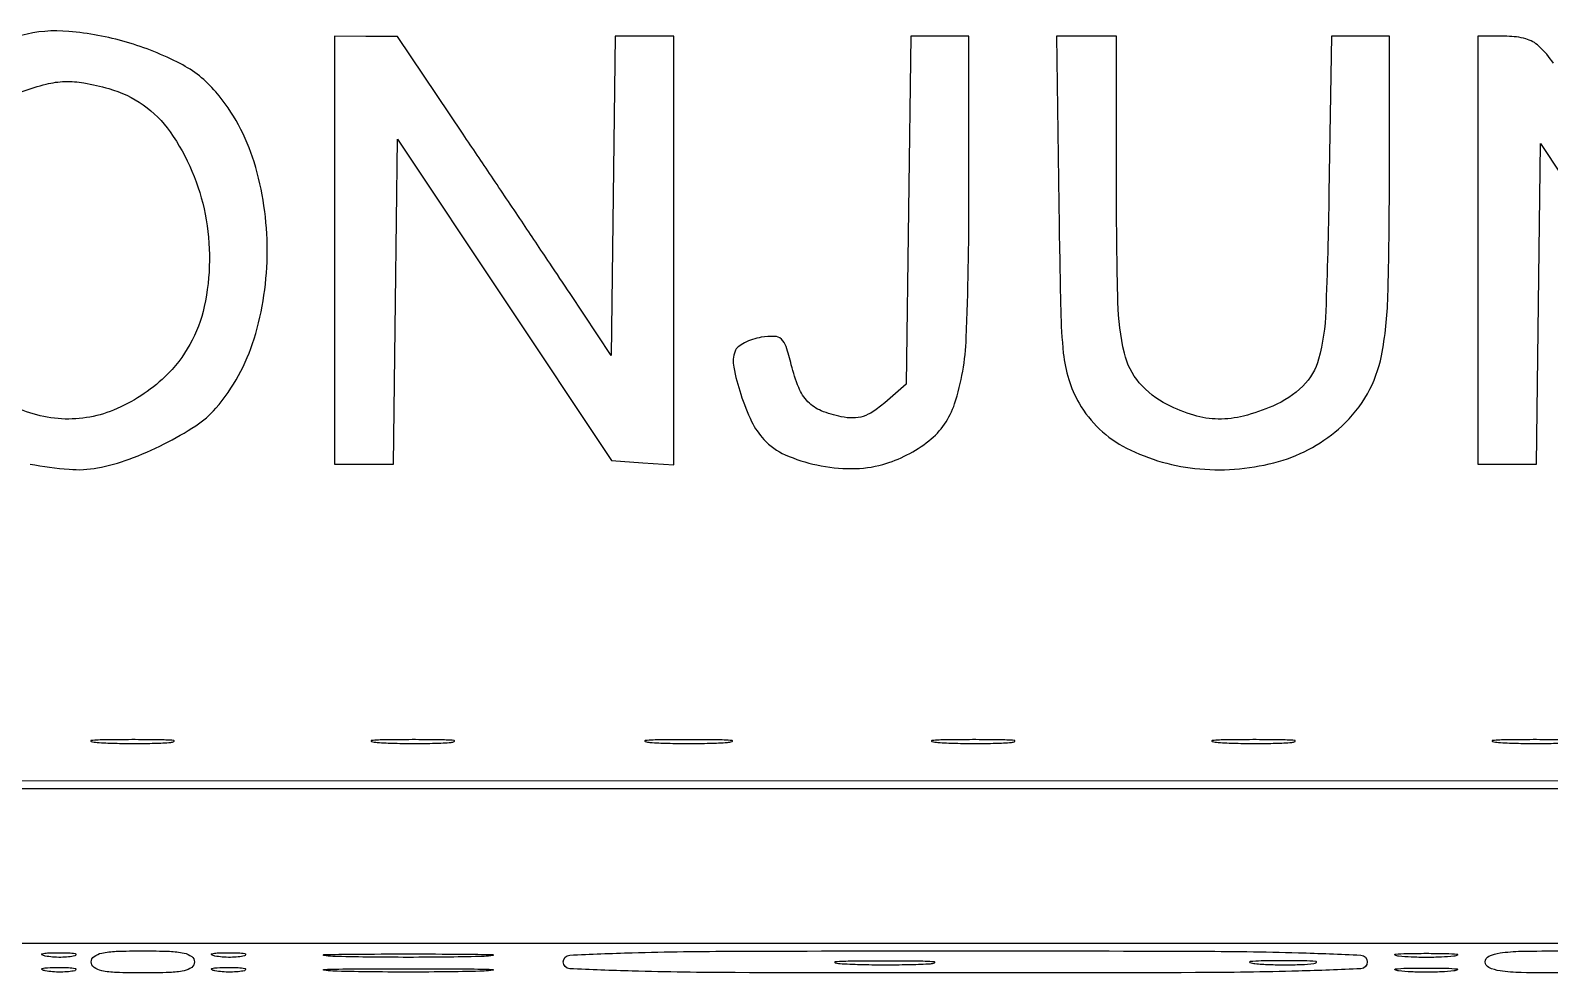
# Model space of a CAD drawing. Extents: x 23 to 255, y 40 to 184.
# Drawn here: x 121.21 to 138.64, y 173.39 to 184.24 of the extents above; entities that cross this region are included whole.
import ezdxf

# ---------------------------------------------------------------- set-up
doc = ezdxf.new("R2010")
doc.units = 0
doc.header["$MEASUREMENT"] = 0

msp = doc.modelspace()

# ---------------------------------------------------------------- linework, layer by layer
for points in [[(207.919475, 175.632891, 0.000007), (191.762556, 175.634099, 0.00002), (173.0434, 175.634494, 0.000013), (151.49745, 175.633531), (95.9364, 175.6296)], [(121.207487, 179.267665, 0.025375), (121.655677, 179.20751, 0.065712), (121.980697, 179.223303, 0.043991), (122.343641, 179.322858, 0.028046), (122.745076, 179.498154, 0.028119), (123.106668, 179.707121, 0.069085), (123.337267, 179.908636, 0.105109), (123.776865, 180.70345, 0.074074), (123.927802, 181.71668, 0.073853), (123.776847, 182.733097, 0.103054), (123.337267, 183.537247, 0.097449), (122.928752, 183.861474, 0.048657), (122.313206, 184.106864, 0.048391), (121.652878, 184.230711, 0.086837), (121.1049, 184.184272, 0.036542)], [(138.681308, 183.865876, 0.051103), (138.513044, 184.060978, 0.124082), (138.361458, 184.145791, 0.065897), (138.146839, 184.1742), (137.8134, 184.1742), (137.8134, 181.7208), (137.8134, 179.2674), (138.15015, 179.2674), (138.4869, 179.2674), (138.5097, 181.105916), (138.5325, 182.944431), (139.752157, 181.105916)]]:
    msp.add_lwpolyline(points, format="xyb")
for points in [[(124.7004, 181.7208), (124.7004, 179.2674), (125.037181, 179.2674), (125.373963, 179.2674), (125.396731, 181.130422), (125.4195, 182.993445), (126.647764, 181.151572), (127.876028, 179.3097), (128.234014, 179.283686), (128.592, 179.257671), (128.592, 181.715936), (128.592, 184.1742), (128.25525, 184.1742), (127.9185, 184.1742), (127.8957, 182.343713), (127.8729, 180.513225), (127.400839, 181.222763, 0.000679), (127.167546, 181.572386, 0.000268), (126.845771, 182.052639, 0.000266), (126.49764, 182.571031, 0.000333), (126.174139, 183.051503), (125.4195, 184.170707), (125.05995, 184.172453), (124.7004, 184.1742)], [(131.282396, 182.178634), (131.2569, 180.183068), (131.010447, 179.97122, -0.03077), (130.876985, 179.870073, -0.068806), (130.762593, 179.814871, -0.077953), (130.646861, 179.796596, -0.049645), (130.510911, 179.809988, -0.048048), (130.280941, 179.879471, -0.104193), (130.12901, 179.982761, -0.094886), (130.023184, 180.145391, -0.035264), (129.937715, 180.405766, 0.015774), (129.877356, 180.617088, 0.130004), (129.823995, 180.700646, 0.185381), (129.745015, 180.731946, 0.039132), (129.594354, 180.721761, 0.040981), (129.493541, 180.698406, 0.044625), (129.400864, 180.659359, 0.049364), (129.328853, 180.611498, 0.130521), (129.292893, 180.561761, 0.141497), (129.277313, 180.379507, 0.030029), (129.3588, 180.068042, 0.032249), (129.483493, 179.756215, 0.075346), (129.624046, 179.548676, 0.103114), (129.869266, 179.373759, 0.052056), (130.232485, 179.257377, 0.050492), (130.631257, 179.215284, 0.070048), (130.986868, 179.263803, 0.09896), (131.516597, 179.53472, 0.147908), (131.81117, 179.958818, 0.068934), (131.945507, 180.71531, 0.009524), (131.976, 182.315957), (131.976, 184.1742), (131.641946, 184.1742), (131.307892, 184.1742)], [(133.006631, 182.24955, 0.001823), (133.028126, 181.028705, 0.020081), (133.058151, 180.540373, 0.050323), (133.119802, 180.239525, 0.054415), (133.239424, 179.965358, 0.147141), (133.783161, 179.450135, 0.095236), (134.62316, 179.211867, 0.090912), (135.52803, 179.297935, 0.117678), (136.253281, 179.704023, 0.078118), (136.546269, 180.073715, 0.081094), (136.707026, 180.510838, 0.041154), (136.780746, 181.188786, 0.006513), (136.7982, 182.528664), (136.7982, 184.1742), (136.465818, 184.1742), (136.133437, 184.1742), (136.104717, 182.37645, -0.005325), (136.068675, 181.022955, -0.055112), (135.986879, 180.472001, -0.136878), (135.805593, 180.162286, -0.091305), (135.461308, 179.93323, -0.037935), (135.126203, 179.818776, -0.066715), (134.836062, 179.783774, -0.069623), (134.555517, 179.826804, -0.045162), (134.25043, 179.949184, -0.097739), (133.929883, 180.201371, -0.120422), (133.75821, 180.53963, -0.051525), (133.683803, 181.122381, -0.006009), (133.668, 182.437183), (133.668, 184.1742), (133.323881, 184.1742), (132.979762, 184.1742)], [(122.11053, 183.574354, -0.173519), (122.812986, 183.078725, -0.105456), (123.215677, 182.133118, -0.101598), (123.205048, 181.07467, -0.149991), (122.754498, 180.269776, -0.093448), (122.165627, 179.887014, -0.119255), (121.527771, 179.788897, -0.116463), (120.904339, 179.993177, -0.086286), (120.357501, 180.473441, -0.033918), (120.215473, 180.676579, -0.066776), (120.137256, 180.857031, -0.046342), (120.093874, 181.091394, -0.009495), (120.063793, 181.511827, -0.04607), (120.093606, 182.263606, -0.086847), (120.275376, 182.841037, -0.102368), (120.616154, 183.260508, -0.085726), (121.116512, 183.542677, -0.023974), (121.39084, 183.625887, -0.053729), (121.606176, 183.65606, -0.052982), (121.824847, 183.639847, -0.022744)], [(121.974886, 176.074731, 0.010684), (122.175043, 176.065065, 0.00684), (122.40778, 176.061991, 0.006873), (122.635958, 176.065236, 0.012749), (122.820886, 176.075131, 0.11419), (122.856738, 176.086472, 0.736116), (122.854177, 176.097311, 0.014373), (122.677657, 176.10453, 0.003152), (122.3739, 176.106301, 0.003015), (122.070864, 176.104331, 0.016608), (121.907715, 176.096862, 0.841704), (121.906726, 176.086208, 0.048634)], [(125.189686, 176.074731, 0.010684), (125.389843, 176.065065, 0.00684), (125.62258, 176.061991, 0.006873), (125.850758, 176.065236, 0.012749), (126.035686, 176.075131, 0.11419), (126.071538, 176.086472, 0.736116), (126.068977, 176.097311, 0.014373), (125.892457, 176.10453, 0.003152), (125.5887, 176.106301, 0.003015), (125.285664, 176.104331, 0.016608), (125.122515, 176.096862, 0.841704), (125.121526, 176.086208, 0.048634)], [(128.31705, 176.074829, 0.01099), (128.519252, 176.065144, 0.006471), (128.7612, 176.062012, 0.006471), (129.003148, 176.065144, 0.01099), (129.20535, 176.074829, 0.067956), (129.259546, 176.086129, 0.813012), (129.258093, 176.096774, 0.014551), (129.079687, 176.104047, 0.002911), (128.7612, 176.105901, 0.002911), (128.442713, 176.104047, 0.014551), (128.264307, 176.096774, 0.813012), (128.262854, 176.086129, 0.067956)], [(131.619286, 176.074731, 0.010684), (131.819443, 176.065065, 0.00684), (132.05218, 176.061991, 0.006873), (132.280358, 176.065236, 0.012749), (132.465286, 176.075131, 0.11419), (132.501138, 176.086472, 0.736116), (132.498577, 176.097311, 0.014373), (132.322057, 176.10453, 0.003152), (132.0183, 176.106301, 0.003015), (131.715264, 176.104331, 0.016608), (131.552115, 176.096862, 0.841704), (131.551126, 176.086208, 0.048634)], [(134.834086, 176.074731, 0.010684), (135.034243, 176.065065, 0.00684), (135.26698, 176.061991, 0.006873), (135.495158, 176.065236, 0.012749), (135.680086, 176.075131, 0.11419), (135.715938, 176.086472, 0.736116), (135.713377, 176.097311, 0.014373), (135.536857, 176.10453, 0.003152), (135.2331, 176.106301, 0.003015), (134.930064, 176.104331, 0.016608), (134.766915, 176.096862, 0.841704), (134.765926, 176.086208, 0.048634)], [(138.048886, 176.074731, 0.010684), (138.249043, 176.065065, 0.00684), (138.48178, 176.061991, 0.006873), (138.709958, 176.065236, 0.012749), (138.894886, 176.075131, 0.11419), (138.930738, 176.086472, 0.736116), (138.928177, 176.097311, 0.014373), (138.751657, 176.10453, 0.003152), (138.4479, 176.106301, 0.003015), (138.144864, 176.104331, 0.016608), (137.981715, 176.096862, 0.841704), (137.980726, 176.086208, 0.048634)], [(121.719236, 173.625673, -0.041951), (121.649235, 173.613499, -0.020826), (121.559168, 173.60929, -0.020511), (121.464851, 173.612684, -0.028254), (121.380836, 173.623966, -0.082665), (121.343435, 173.637828, -0.67161), (121.34511, 173.650452, -0.053901), (121.407015, 173.659703, -0.008901), (121.5279, 173.662465, -0.009782), (121.649591, 173.660698, -0.038992), (121.723695, 173.652362, -0.417468), (121.732312, 173.639488, -0.285845)], [(123.093, 173.5569, -0.241448), (123.061076, 173.494644, -0.103378), (122.97315, 173.455682, -0.044348), (122.806474, 173.435169, -0.008455), (122.5008, 173.43, -0.008455), (122.195126, 173.435169, -0.044348), (122.02845, 173.455682, -0.103378), (121.940524, 173.494644, -0.241448), (121.9086, 173.5569, -0.241448), (121.940524, 173.619156, -0.103378), (122.02845, 173.658118, -0.044348), (122.195126, 173.678631, -0.008455), (122.5008, 173.6838, -0.008455), (122.806474, 173.678631, -0.044348), (122.97315, 173.658118, -0.103378), (123.061076, 173.619156, -0.241448)], [(123.665036, 173.625673, -0.041951), (123.595035, 173.613499, -0.020826), (123.504968, 173.60929, -0.020511), (123.410651, 173.612684, -0.028254), (123.326636, 173.623966, -0.082665), (123.289235, 173.637828, -0.67161), (123.29091, 173.650452, -0.053901), (123.352815, 173.659703, -0.008901), (123.4737, 173.662465, -0.009782), (123.595391, 173.660698, -0.038992), (123.669495, 173.652362, -0.417468), (123.678112, 173.639488, -0.285845)], [(126.41355, 173.620699, -0.004979), (126.018793, 173.612151, -0.002923), (125.5464, 173.609389, -0.002923), (125.074007, 173.612151, -0.004979), (124.67925, 173.620699, -0.032133), (124.575671, 173.630657, -0.908465), (124.576276, 173.640062, -0.006588), (124.9245, 173.646482, -0.001314), (125.5464, 173.648116, -0.001314), (126.1683, 173.646482, -0.006588), (126.516524, 173.640062, -0.908465), (126.517129, 173.630657, -0.032133)], [(136.5444, 173.5569, -0.399841), (136.47048, 173.479241, -0.005451), (135.7548, 173.451732, -0.006161), (134.574093, 173.433791, -0.000718), (131.9337, 173.43, -0.000718), (129.293307, 173.433791, -0.006161), (128.1126, 173.451732, -0.005451), (127.39692, 173.479241, -0.399841), (127.323, 173.5569, -0.399841), (127.39692, 173.634559, -0.005451), (128.1126, 173.662068, -0.006161), (129.293307, 173.680009, -0.000718), (131.9337, 173.6838, -0.000718), (134.574093, 173.680009, -0.006161), (135.7548, 173.662068, -0.005451), (136.47048, 173.634559, -0.399841)], [(130.519965, 173.536476, 0.008711), (130.758789, 173.527126, 0.005503), (131.037657, 173.52414, 0.005525), (131.311877, 173.527252, 0.010124), (131.535165, 173.536781, 0.088327), (131.58006, 173.547724, 0.788092), (131.578164, 173.55818, 0.011688), (131.36754, 173.565171, 0.002526), (131.0031, 173.566903, 0.002432), (130.639389, 173.565025, 0.013217), (130.442409, 173.55784, 0.86599), (130.441578, 173.54754, 0.041857)], [(135.256486, 173.537146, 0.013671), (135.417937, 173.527086, 0.00893), (135.604533, 173.523907, 0.008983), (135.78668, 173.52733, 0.016947), (135.933286, 173.537705, 0.153636), (135.960611, 173.549562, 0.661512), (135.956955, 173.560884, 0.018464), (135.814571, 173.568387, 0.004138), (135.5715, 173.570198, 0.003921), (135.329144, 173.568098, 0.022011), (135.199785, 173.560259, 0.807686), (135.198587, 173.549154, 0.057523)], [(137.53845, 173.622172, -0.016375), (137.39401, 173.61183, -0.009683), (137.2212, 173.608483, -0.009683), (137.04839, 173.61183, -0.016375), (136.90395, 173.622172, -0.095407), (136.864091, 173.63426, -0.741699), (136.866277, 173.645609, -0.021699), (136.993761, 173.653374, -0.00436), (137.2212, 173.655357, -0.00436), (137.448639, 173.653374, -0.021699), (137.576123, 173.645609, -0.741699), (137.578309, 173.63426, -0.095407)], [(139.6746, 173.5569, -0.292784), (139.632876, 173.491754, -0.072528), (139.5054, 173.454171, -0.030643), (139.26344, 173.43462, -0.004841), (138.7863, 173.43, -0.004841), (138.30916, 173.43462, -0.030643), (138.0672, 173.454171, -0.072528), (137.939724, 173.491754, -0.292784), (137.898, 173.5569, -0.292784), (137.939724, 173.622046, -0.072528), (138.0672, 173.659629, -0.030643), (138.30916, 173.67918, -0.004841), (138.7863, 173.6838, -0.004841), (139.26344, 173.67918, -0.030643), (139.5054, 173.659629, -0.072528), (139.632876, 173.622046, -0.292784)], [(121.719236, 173.456473, -0.041951), (121.649235, 173.444299, -0.020826), (121.559168, 173.44009, -0.020511), (121.464851, 173.443484, -0.028254), (121.380836, 173.454766, -0.082665), (121.343435, 173.468628, -0.67161), (121.34511, 173.481252, -0.053901), (121.407015, 173.490503, -0.008901), (121.5279, 173.493265, -0.009782), (121.649591, 173.491498, -0.038992), (121.723695, 173.483162, -0.417468), (121.732312, 173.470288, -0.285845)], [(123.665036, 173.456473, -0.041951), (123.595035, 173.444299, -0.020826), (123.504968, 173.44009, -0.020511), (123.410651, 173.443484, -0.028254), (123.326636, 173.454766, -0.082665), (123.289235, 173.468628, -0.67161), (123.29091, 173.481252, -0.053901), (123.352815, 173.490503, -0.008901), (123.4737, 173.493265, -0.009782), (123.595391, 173.491498, -0.038992), (123.669495, 173.483162, -0.417468), (123.678112, 173.470288, -0.285845)], [(126.41355, 173.451499, -0.004979), (126.018793, 173.442951, -0.002923), (125.5464, 173.440189, -0.002923), (125.074007, 173.442951, -0.004979), (124.67925, 173.451499, -0.032133), (124.575671, 173.461457, -0.908465), (124.576276, 173.470862, -0.006588), (124.9245, 173.477282, -0.001314), (125.5464, 173.478916, -0.001314), (126.1683, 173.477282, -0.006588), (126.516524, 173.470862, -0.908465), (126.517129, 173.461457, -0.032133)], [(137.53845, 173.452972, -0.016375), (137.39401, 173.44263, -0.009683), (137.2212, 173.439283, -0.009683), (137.04839, 173.44263, -0.016375), (136.90395, 173.452972, -0.095407), (136.864091, 173.46506, -0.741699), (136.866277, 173.476409, -0.021699), (136.993761, 173.484174, -0.00436), (137.2212, 173.486157, -0.00436), (137.448639, 173.484174, -0.021699), (137.576123, 173.476409, -0.741699), (137.578309, 173.46506, -0.095407)]]:
    msp.add_lwpolyline(points, format="xyb", close=True)
for points in [[(96.021, 175.545), (138.5325, 175.545), (181.044, 175.545)], [(149.9112, 173.7684), (123.3045, 173.7684), (96.6978, 173.7684)]]:
    msp.add_lwpolyline(points)

doc.saveas('drawing.dxf')
